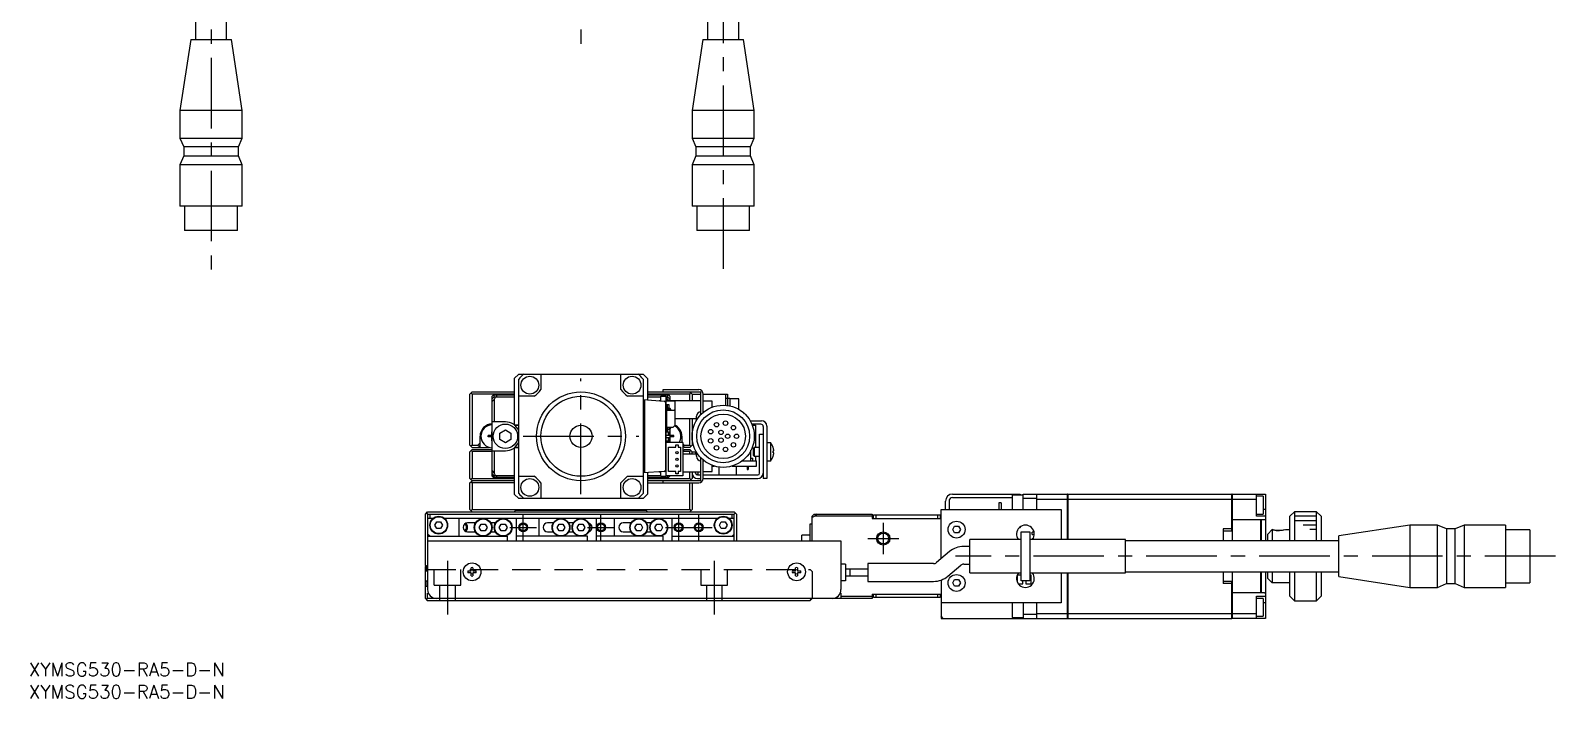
# Model space of a CAD drawing. Extents: x -2 to 723, y -8 to 429.
# Drawn here: x 0.4 to 343.5, y -8 to 142.3 of the extents above; entities that cross this region are included whole.
import ezdxf

# ---------------------------------------------------------------- set-up
doc = ezdxf.new("R2010")
doc.units = 0
doc.header["$LTSCALE"] = 0.5
doc.linetypes.add('CENTER', pattern=[50.8, 31.75, -6.35, 6.35, -6.35])
doc.linetypes.add('DASHED', pattern=[19.05, 12.7, -6.35])
for name, color, linetype in [('MSM_CENTER', 1, 'CENTER'), ('MSM_CONTINUOUS', 7, 'CONTINUOUS'), ('MSM_DASHED', 4, 'DASHED'), ('MSM_NARROW', 5, 'CONTINUOUS'), ('MSM_PART_NUMBER', 7, 'CONTINUOUS')]:
    doc.layers.add(name, color=color, linetype=linetype)
doc.styles.get("Standard").update_dxf_attribs({"font": 'txt.shx', "height": 1, "bigfont": 'bigfont.shx'})

# ---------------------------------------------------------------- blocks, each defined once
blk = doc.blocks.new('*U2')
at = {"layer": 'MSM_PART_NUMBER'}
blk.add_text('XYMSG530-RA5-D-N', height=3, dxfattribs=at).set_placement((0, -3))
blk = doc.blocks.new('*U3')
at = {"layer": 'MSM_PART_NUMBER'}
blk.add_text('XYMSG530-RA5-D-N', height=3, dxfattribs=at).set_placement((0, -8))

msp = doc.modelspace()

# ---------------------------------------------------------------- linework, layer by layer
at = {"layer": 'MSM_CENTER'}
for p, q in [((156.23, 231.55), (156.23, 86.55)), ((41, 161.55), (41, 86.55)), ((124.23, 161.55), (124.23, 136.55)), ((124.23, 38), (124.23, 64)), ((111.23, 51), (137.23, 51)), ((111.23, 27.5), (111.23, 33.5)), ((128.73, 27.5), (128.73, 33.5)), ((146.23, 27.5), (146.23, 33.5)), ((150.73, 27.5), (150.73, 33.5)), ((192.23, 31.5), (192.23, 24.5)), ((108.23, 30.5), (114.23, 30.5)), ((125.73, 30.5), (131.73, 30.5)), ((143.23, 30.5), (153.73, 30.5)), ((188.73, 28), (195.73, 28)), ((94.23, 22.94), (94.23, 10.91)), ((154.23, 22.94), (154.23, 10.91)), ((343.48, 24), (208.48, 24))]:
    msp.add_line(p, q, dxfattribs=at)
at = {"layer": 'MSM_CONTINUOUS'}
for p, q in [((152.73, 188.3), (152.73, 140.3)), ((159.73, 140.3), (159.73, 188.3)), ((37.5, 144.3), (37.5, 140.3)), ((44.5, 140.3), (44.5, 144.3)), ((36.43, 140.3), (34, 124.3)), ((36.43, 140.3), (45.57, 140.3)), ((48, 124.3), (45.57, 140.3)), ((151.66, 140.3), (149.23, 124.3)), ((151.66, 140.3), (160.8, 140.3)), ((163.23, 124.3), (160.8, 140.3)), ((48, 124.3), (34, 124.3)), ((34, 124.3), (34, 118.1)), ((48, 118.1), (48, 124.3)), ((163.23, 124.3), (149.23, 124.3)), ((149.23, 124.3), (149.23, 118.1)), ((163.23, 118.1), (163.23, 124.3)), ((34, 118.1), (48, 118.1)), ((34, 118.1), (34.85, 116.1)), ((47.15, 116.1), (48, 118.1)), ((149.23, 118.1), (163.23, 118.1)), ((149.23, 118.1), (150.08, 116.1)), ((162.38, 116.1), (163.23, 118.1)), ((34.85, 114.1), (34, 112.1)), ((47.15, 116.1), (34.85, 116.1)), ((34.85, 116.1), (34.85, 114.1)), ((34.85, 114.1), (47.15, 114.1)), ((47.15, 114.1), (47.15, 116.1)), ((48, 112.1), (47.15, 114.1)), ((150.08, 114.1), (149.23, 112.1)), ((162.38, 116.1), (150.08, 116.1)), ((150.08, 116.1), (150.08, 114.1)), ((150.08, 114.1), (162.38, 114.1)), ((162.38, 114.1), (162.38, 116.1)), ((163.23, 112.1), (162.38, 114.1)), ((48, 112.1), (34, 112.1)), ((34, 112.1), (34, 102.8)), ((48, 102.8), (48, 112.1)), ((163.23, 112.1), (149.23, 112.1)), ((149.23, 112.1), (149.23, 102.8)), ((163.23, 102.8), (163.23, 112.1)), ((48, 102.8), (34, 102.8)), ((35.05, 102.8), (35.05, 97.3)), ((46.95, 97.3), (46.95, 102.8)), ((163.23, 102.8), (149.23, 102.8)), ((150.28, 102.8), (150.28, 97.3)), ((162.18, 97.3), (162.18, 102.8)), ((46.95, 97.3), (35.05, 97.3)), ((162.18, 97.3), (150.28, 97.3)), ((110.23, 65), (109.23, 64)), ((109.23, 64), (109.23, 53.6)), ((110.23, 65), (138.23, 65)), ((110.23, 38.15), (110.23, 63.85)), ((115.23, 65), (115.23, 61.5)), ((133.23, 61.5), (133.23, 65)), ((139.23, 64), (138.23, 65)), ((138.23, 63.85), (138.23, 38.15)), ((139.23, 64), (139.23, 59.18)), ((99.23, 60.5), (99.73, 61)), ((99.23, 49), (99.23, 60.5)), ((99.48, 60.75), (99.73, 60.5)), ((99.73, 61), (109.23, 61)), ((99.73, 60.5), (99.73, 49)), ((109.23, 60.5), (99.73, 60.5)), ((104.73, 60.5), (104.23, 60)), ((104.23, 42), (104.23, 60)), ((104.23, 59.4), (104.73, 59.9)), ((104.23, 59.5), (104.33, 59.5)), ((104.73, 59.29), (104.23, 58.79)), ((104.73, 59.9), (104.73, 60.3)), ((104.73, 60.3), (109.23, 60.3)), ((105.03, 59.9), (104.73, 59.29)), ((104.73, 59.9), (109.23, 59.9)), ((104.73, 59.29), (104.73, 54.25)), ((105.23, 60.3), (105.23, 59.9)), ((113.73, 60), (110.23, 60)), ((138.23, 60), (134.73, 60)), ((138.23, 59.25), (142.95, 58.92)), ((138.53, 59.23), (138.53, 42.77)), ((139.23, 61), (151.03, 61)), ((148.73, 60.5), (139.23, 60.5)), ((139.23, 60.3), (143.73, 60.3)), ((139.23, 59.9), (142.23, 59.9)), ((142.23, 59), (141.8, 59)), ((142.23, 58.97), (142.23, 60)), ((142.23, 60), (143.43, 60)), ((142.73, 61), (142.73, 61.5)), ((142.73, 61.5), (150.73, 61.5)), ((143.23, 60), (143.23, 60.3)), ((143.23, 58.62), (143.23, 43.38)), ((143.43, 42), (143.43, 60)), ((143.43, 59.9), (143.73, 59.9)), ((143.73, 59.29), (143.43, 59.89)), ((145.43, 58.9), (143.43, 58.9)), ((144.23, 60), (143.73, 60.5)), ((143.73, 60.3), (143.73, 59.9)), ((143.73, 59.9), (144.23, 59.4)), ((143.73, 58.9), (143.73, 59.29)), ((144.11, 58.9), (143.73, 59.29)), ((144.13, 59.5), (144.23, 59.5)), ((144.23, 60), (144.23, 58.9)), ((151.23, 59), (144.23, 59)), ((145.43, 55.1), (145.43, 58.9)), ((148.73, 61), (149.23, 60.5)), ((148.73, 60.5), (148.98, 60.75)), ((148.73, 59), (148.73, 60.5)), ((149.23, 60.5), (151.23, 60.5)), ((149.23, 60.5), (149.23, 59)), ((151.23, 55.9), (151.23, 60.8)), ((151.73, 56.36), (151.73, 60.5)), ((151.73, 60.5), (157.23, 60.5)), ((153.73, 58.9), (151.73, 58.9)), ((153.73, 57.54), (153.73, 58.9)), ((156.73, 60.5), (156.73, 57.98)), ((157.73, 59.5), (156.73, 59.5)), ((157.23, 60.5), (157.23, 57.93)), ((157.73, 59.5), (157.73, 57.84)), ((159.73, 59.4), (157.73, 59.4)), ((159.73, 57.06), (159.73, 59.4)), ((143.43, 58.18), (143.98, 58.18)), ((143.43, 57.95), (143.66, 57.95)), ((143.43, 57.7), (143.66, 57.7)), ((143.43, 57.64), (143.66, 57.64)), ((143.43, 57.22), (143.51, 57.22)), ((143.43, 55.22), (143.53, 55.22)), ((143.43, 55.1), (143.53, 55.1)), ((143.53, 53.1), (143.53, 56.8)), ((143.63, 56.9), (145.21, 56.9)), ((143.66, 57.44), (143.66, 57.95)), ((143.76, 57.34), (144.09, 57.34)), ((144.09, 57.11), (143.76, 57.11)), ((143.98, 58.18), (143.98, 57.34)), ((143.98, 57.11), (143.98, 56.9)), ((144.19, 56.9), (144.19, 57.01)), ((144.42, 56.9), (144.42, 57.01)), ((145.31, 56.8), (145.31, 53.42)), ((145.31, 55.1), (145.43, 55.1)), ((145.31, 55), (150.23, 55)), ((148.73, 49), (148.73, 55)), ((149.23, 55), (149.23, 49)), ((150.23, 54.61), (150.23, 55.5)), ((151.9, 56.5), (151.73, 56.5)), ((104.18, 52), (104.23, 52)), ((104.18, 51.21), (104.18, 52)), ((104.23, 51.46), (104.18, 51.47)), ((107.23, 54.25), (104.23, 54.25)), ((105.98, 51.72), (107.23, 52.44)), ((105.98, 50.28), (105.98, 51.72)), ((107.23, 52.44), (108.48, 51.72)), ((108.48, 51.72), (108.48, 50.28)), ((109.23, 53.6), (110.23, 53.6)), ((109.32, 53.49), (110.23, 53.49)), ((143.43, 54.25), (143.53, 54.25)), ((143.43, 53.69), (143.53, 53.69)), ((143.43, 52.5), (143.43, 52.5)), ((143.66, 52.27), (143.43, 52.27)), ((143.66, 52.2), (143.43, 52.2)), ((143.66, 51.95), (143.43, 51.95)), ((144.89, 53), (143.63, 53)), ((143.66, 52.5), (144.23, 52.5)), ((143.66, 51.95), (143.66, 52.46)), ((143.66, 52), (144.27, 52)), ((144.09, 52.79), (143.76, 52.79)), ((143.76, 52.56), (144.09, 52.56)), ((143.85, 53), (143.85, 52.79)), ((143.85, 52.56), (143.85, 52.5)), ((143.85, 52), (143.85, 51.25)), ((143.98, 53), (143.98, 52.79)), ((143.98, 52.56), (143.98, 52.5)), ((143.98, 52), (143.98, 51.25)), ((144.19, 52.89), (144.19, 53)), ((144.23, 52.59), (144.23, 49.58)), ((144.27, 51.47), (144.23, 51.46)), ((144.27, 51.21), (144.27, 52)), ((144.42, 52.89), (144.42, 53)), ((145.28, 53.35), (144.96, 53.03)), ((162.29, 54.5), (164.83, 54.5)), ((164.73, 53.7), (162.69, 53.7)), ((162.77, 53.5), (163.48, 53.5)), ((163.48, 53.5), (163.48, 48.5)), ((164.43, 51.5), (165.23, 51.5)), ((164.43, 42.7), (164.43, 51.5)), ((165.23, 53.2), (165.23, 41.5)), ((166.03, 53.3), (166.03, 41.5)), ((99.23, 49), (99.73, 48.5)), ((99.73, 49), (99.48, 48.75)), ((99.73, 49), (101.03, 49)), ((99.73, 48.5), (103.61, 48.5)), ((101.53, 49.5), (101.03, 49)), ((101.03, 49), (101.53, 48.65)), ((101.53, 48.5), (101.53, 51)), ((103.33, 50.86), (103.33, 51.15)), ((104.12, 51.15), (103.33, 51.15)), ((104.12, 50.86), (103.33, 50.86)), ((103.86, 51.15), (103.86, 50.86)), ((104.18, 50), (104.18, 50.8)), ((104.23, 50.54), (104.18, 50.53)), ((104.18, 50), (104.23, 50)), ((107.23, 49.56), (105.98, 50.28)), ((108.48, 50.28), (107.23, 49.56)), ((109.23, 48.4), (109.23, 38)), ((110.23, 48.4), (109.23, 48.4)), ((110.23, 48.51), (109.32, 48.51)), ((143.43, 51.25), (144.23, 51.25)), ((143.43, 50.75), (144.23, 50.75)), ((143.43, 50), (144.27, 50)), ((147.13, 49.58), (143.43, 49.58)), ((143.85, 50.75), (143.85, 50)), ((143.93, 48.58), (145.58, 48.58)), ((143.93, 43.08), (143.93, 48.58)), ((143.98, 50.75), (143.98, 50)), ((144.27, 50.53), (144.23, 50.54)), ((144.27, 50), (144.27, 50.8)), ((145.13, 51.15), (144.33, 51.15)), ((145.13, 50.86), (144.33, 50.86)), ((144.6, 50.86), (144.6, 51.15)), ((145.13, 50.86), (145.13, 51.15)), ((145.58, 49.08), (146.08, 49.08)), ((145.58, 48.58), (145.58, 49.08)), ((146.08, 49.08), (146.08, 48.58)), ((146.08, 48.58), (146.63, 48.58)), ((146.63, 48.58), (146.63, 43.08)), ((146.93, 51), (146.93, 49.58)), ((147.13, 49.58), (147.13, 42.08)), ((147.43, 49), (147.13, 49.3)), ((147.13, 48.79), (147.43, 49)), ((147.43, 49), (148.73, 49)), ((148.73, 48.5), (147.49, 48.5)), ((148.98, 48.75), (148.73, 49)), ((149.23, 49), (148.73, 48.5)), ((163.23, 48.5), (163.03, 48.3)), ((163.03, 46.7), (163.03, 48.3)), ((163.23, 48.5), (163.23, 46.5)), ((164.43, 48.5), (163.23, 48.5)), ((166.92, 49.5), (166.03, 49.5)), ((166.92, 45.5), (166.92, 49.5)), ((167.48, 48.43), (167.48, 48.45)), ((99.23, 47.5), (99.73, 48)), ((99.23, 41.5), (99.23, 47.5)), ((99.73, 47.6), (99.53, 47.8)), ((99.73, 48), (104.23, 48)), ((99.73, 47.6), (99.73, 41.5)), ((104.23, 47.6), (99.73, 47.6)), ((104.23, 47.75), (107.23, 47.75)), ((104.73, 47.75), (104.73, 42.71)), ((147.13, 47.8), (147.49, 48)), ((148.73, 47.6), (147.13, 47.6)), ((150.23, 47), (147.13, 47)), ((147.49, 48), (148.73, 48)), ((148.73, 48), (149.23, 47.5)), ((148.93, 47.8), (148.73, 47.6)), ((148.73, 47), (148.73, 47.6)), ((149.23, 47.5), (150.03, 47.5)), ((149.23, 47), (149.23, 47.5)), ((150.03, 47.5), (150.03, 47)), ((150.23, 46.5), (150.23, 47.39)), ((151.23, 41.2), (151.23, 46.1)), ((151.73, 41.5), (151.73, 45.64)), ((151.73, 45.5), (151.9, 45.5)), ((160.56, 45.5), (163.73, 45.5)), ((162.48, 45.5), (162.48, 47.85)), ((162.48, 46.05), (162.93, 46.05)), ((162.93, 45.5), (162.93, 46.05)), ((163.03, 46.7), (163.23, 46.5)), ((163.23, 46.5), (164.43, 46.5)), ((163.48, 46.5), (163.48, 45.5)), ((163.73, 44.3), (163.73, 45.5)), ((166.03, 45.5), (166.92, 45.5)), ((167.48, 47.7), (167.61, 47.7)), ((167.48, 47.3), (167.48, 47.7)), ((167.61, 47.3), (167.48, 47.3)), ((167.48, 46.55), (167.48, 46.57)), ((99.73, 41), (99.23, 41.5)), ((99.73, 41.5), (99.48, 41.25)), ((99.73, 41.5), (109.23, 41.5)), ((104.23, 43.21), (104.73, 42.71)), ((104.73, 42.1), (104.23, 42.6)), ((104.23, 42.5), (104.33, 42.5)), ((104.23, 42), (104.73, 41.5)), ((104.73, 42.71), (105.03, 42.1)), ((104.73, 41.7), (104.73, 42.1)), ((109.23, 42.1), (104.73, 42.1)), ((109.23, 41.7), (104.73, 41.7)), ((105.23, 42.1), (105.23, 41.7)), ((110.23, 42), (113.73, 42)), ((134.73, 42), (138.23, 42)), ((142.95, 43.08), (138.23, 42.75)), ((139.23, 42.82), (139.23, 38)), ((142.23, 42.1), (139.23, 42.1)), ((143.73, 41.7), (139.23, 41.7)), ((139.23, 41.5), (148.73, 41.5)), ((141.8, 43), (142.23, 43)), ((142.23, 42), (142.23, 43.03)), ((142.23, 42), (143.43, 42)), ((143.23, 41.7), (143.23, 42)), ((147.13, 42.08), (143.43, 42.08)), ((143.73, 42.08), (143.73, 41.7)), ((143.73, 41.5), (144.23, 42)), ((145.58, 43.08), (143.93, 43.08)), ((144.23, 42), (144.23, 42.08)), ((145.58, 42.58), (145.58, 43.08)), ((146.08, 42.58), (145.58, 42.58)), ((146.08, 43.08), (146.08, 42.58)), ((146.63, 43.08), (146.08, 43.08)), ((147.13, 43), (151.23, 43)), ((148.73, 41.5), (148.73, 43)), ((148.98, 41.25), (148.73, 41.5)), ((149.23, 41.5), (148.73, 41)), ((149.23, 43), (149.23, 41.5)), ((150.03, 42.7), (150.03, 43)), ((150.08, 42.5), (150.53, 42.5)), ((150.43, 42.3), (151.23, 42.3)), ((150.43, 41.5), (151.23, 41.5)), ((150.53, 43), (150.53, 42.5)), ((151.73, 43.1), (153.73, 43.1)), ((151.73, 42.3), (164.03, 42.3)), ((151.73, 41.5), (164.03, 41.5)), ((153.73, 43.1), (153.73, 44.46)), ((153.73, 44.3), (154.2, 44.3)), ((155.23, 44.07), (155.23, 42.3)), ((158.25, 44.3), (163.73, 44.3)), ((159.23, 42.3), (159.23, 44.3)), ((161.6, 44.3), (161.6, 43.5)), ((161.6, 43.5), (161.85, 43.5)), ((161.85, 44.3), (161.85, 43.5)), ((166.03, 41.5), (165.23, 41.5)), ((99.23, 40.5), (99.73, 41)), ((99.23, 34.5), (99.23, 40.5)), ((99.48, 40.75), (99.73, 40.5)), ((109.23, 41), (99.73, 41)), ((99.73, 40.5), (99.73, 34.5)), ((109.23, 40.5), (99.73, 40.5)), ((109.23, 38), (110.23, 37)), ((115.23, 40.5), (115.23, 37)), ((133.23, 37), (133.23, 40.5)), ((138.23, 37), (139.23, 38)), ((151.03, 41), (139.23, 41)), ((139.23, 40.5), (150.73, 40.5)), ((142.73, 40.5), (142.73, 41)), ((148.73, 34.5), (148.73, 40.5)), ((149.23, 40.5), (149.23, 34.5)), ((207.83, 38), (223.03, 38)), ((223.73, 37.75), (221.23, 37.75)), ((221.23, 37.75), (221.23, 34.5)), ((222.53, 37.75), (222.53, 38)), ((223.03, 38), (223.03, 37.75)), ((223.73, 38), (233.68, 38)), ((223.73, 34.5), (223.73, 38)), ((226.73, 38), (226.73, 34.5)), ((233.68, 27.75), (233.68, 38)), ((233.73, 37.99), (233.68, 37.99)), ((233.73, 38), (270.68, 38)), ((233.73, 38), (233.73, 27.75)), ((270.68, 29.65), (270.68, 38)), ((270.73, 37.99), (270.68, 37.99)), ((270.73, 38), (278.23, 38)), ((270.73, 38), (270.73, 27.5)), ((276.23, 33), (276.23, 38)), ((278.23, 38), (278.23, 27.5)), ((99.73, 34), (99.23, 34.5)), ((99.48, 34.25), (99.73, 34.5)), ((99.73, 34.5), (148.73, 34.5)), ((138.23, 37), (110.23, 37)), ((148.73, 34.5), (148.98, 34.25)), ((148.73, 34), (149.23, 34.5)), ((205.23, 34.5), (232.23, 34.5)), ((205.23, 23.44), (205.23, 34.5)), ((206.23, 34.5), (206.23, 36.4)), ((207.03, 36.4), (207.03, 34.5)), ((207.83, 37.2), (221.23, 37.2)), ((218.23, 36), (218.23, 34.5)), ((218.73, 36), (218.23, 36)), ((218.73, 36), (218.73, 34.5)), ((226.73, 37), (223.73, 37)), ((226.73, 36.85), (233.68, 36.85)), ((232.23, 34.5), (232.23, 27.75)), ((233.73, 36.84), (233.68, 36.84)), ((233.73, 36.85), (270.68, 36.85)), ((270.73, 36.84), (270.68, 36.84)), ((270.73, 36.85), (276.23, 36.85)), ((277.73, 37.5), (276.23, 37.5)), ((277.73, 37.5), (277.73, 33.5)), ((278.23, 34.5), (277.73, 34.5)), ((89.23, 33.5), (89.73, 34)), ((89.23, 22), (89.23, 33.5)), ((89.48, 33.75), (89.73, 33.5)), ((89.73, 34), (158.73, 34)), ((89.73, 33.5), (89.73, 16.5)), ((89.73, 33.5), (158.73, 33.5)), ((90.9, 32.5), (89.73, 32.5)), ((90.23, 33.5), (90.23, 32.5)), ((91.36, 31), (91.79, 31.75)), ((91.79, 30.25), (91.36, 31)), ((91.79, 31.75), (92.66, 31.75)), ((92.66, 31.75), (93.09, 31)), ((93.09, 31), (92.66, 30.25)), ((154.9, 32.5), (93.55, 32.5)), ((96.73, 32.5), (96.73, 28.5)), ((100.49, 31.5), (98.73, 31.5)), ((101.36, 30.5), (101.79, 31.25)), ((101.79, 31.25), (102.66, 31.25)), ((102.66, 31.25), (103.09, 30.5)), ((104.99, 31.5), (103.96, 31.5)), ((105.86, 30.5), (106.29, 31.25)), ((106.29, 31.25), (107.16, 31.25)), ((107.16, 31.25), (107.59, 30.5)), ((109.23, 34), (109.53, 34.3)), ((138.93, 34.3), (109.53, 34.3)), ((109.73, 27.5), (109.73, 32.5)), ((114.73, 32.5), (114.73, 28.5)), ((117.99, 31.5), (116.73, 31.5)), ((118.86, 30.5), (119.29, 31.25)), ((119.29, 31.25), (120.16, 31.25)), ((120.16, 31.25), (120.59, 30.5)), ((122.49, 31.5), (121.46, 31.5)), ((123.36, 30.5), (123.79, 31.25)), ((123.79, 31.25), (124.66, 31.25)), ((124.66, 31.25), (125.09, 30.5)), ((127.73, 27.5), (127.73, 32.5)), ((131.73, 32.5), (131.73, 28.5)), ((135.49, 31.5), (133.73, 31.5)), ((136.36, 30.5), (136.79, 31.25)), ((136.79, 31.25), (137.66, 31.25)), ((137.66, 31.25), (138.09, 30.5)), ((138.93, 34.3), (139.23, 34)), ((139.99, 31.5), (138.96, 31.5)), ((140.86, 30.5), (141.29, 31.25)), ((141.29, 31.25), (142.16, 31.25)), ((142.16, 31.25), (142.59, 30.5)), ((144.73, 27.5), (144.73, 32.5)), ((155.36, 31), (155.79, 31.75)), ((155.79, 30.25), (155.36, 31)), ((155.79, 31.75), (156.66, 31.75)), ((156.66, 31.75), (157.09, 31)), ((157.09, 31), (156.66, 30.25)), ((158.73, 32.5), (157.55, 32.5)), ((158.23, 32.5), (158.23, 33.5)), ((158.73, 34), (159.23, 33.5)), ((158.73, 33.5), (158.98, 33.75)), ((158.73, 27.5), (158.73, 33.5)), ((159.23, 33.5), (159.23, 27.5)), ((176.23, 31.25), (175.73, 31.25)), ((175.73, 31.25), (175.73, 27.5)), ((176.23, 33), (176.73, 33.5)), ((176.84, 33), (176.23, 32.69)), ((176.23, 27.5), (176.23, 33)), ((176.73, 33.5), (189.73, 33.5)), ((177.34, 33.5), (176.84, 33)), ((189.73, 33), (176.84, 33)), ((189.73, 33.5), (189.73, 32.5)), ((189.73, 32.5), (205.23, 32.5)), ((190.03, 32.5), (190.03, 33.3)), ((190.03, 33.3), (205.23, 33.3)), ((190.53, 33.3), (190.53, 32.5)), ((204.53, 32.5), (204.53, 33.3)), ((205.03, 33.3), (205.03, 32.5)), ((270.73, 32.25), (277.18, 32.25)), ((276.23, 33.5), (277.73, 33.5)), ((278.23, 33), (276.23, 33)), ((277.18, 27.5), (277.18, 32.25)), ((277.23, 32.2), (277.18, 32.2)), ((277.23, 32.25), (278.03, 32.25)), ((277.23, 32.25), (277.23, 27.5)), ((278.03, 32.23), (278.03, 32.25)), ((278.23, 32.23), (278.03, 32.23)), ((284.73, 34), (283.73, 33)), ((283.73, 27.5), (283.73, 33)), ((284.73, 34), (284.73, 27.5)), ((289.73, 34), (284.73, 34)), ((289.73, 27.5), (289.73, 34)), ((290.73, 33), (289.73, 34)), ((290.73, 33), (290.73, 27.5)), ((310.73, 31), (294.73, 28.57)), ((310.73, 31), (310.73, 17)), ((316.93, 31), (310.73, 31)), ((316.93, 17), (316.93, 31)), ((318.93, 30.15), (316.93, 31)), ((322.93, 31), (320.93, 30.15)), ((322.93, 31), (322.93, 17)), ((332.23, 31), (322.93, 31)), ((332.23, 31), (332.23, 17)), ((90.23, 28.5), (89.73, 29)), ((89.73, 28.5), (107.73, 28.5)), ((89.73, 27.5), (182.73, 27.5)), ((92.66, 30.25), (91.79, 30.25)), ((98.73, 29.5), (100.49, 29.5)), ((101.79, 29.75), (101.36, 30.5)), ((102.66, 29.75), (101.79, 29.75)), ((103.09, 30.5), (102.66, 29.75)), ((103.96, 29.5), (104.99, 29.5)), ((106.29, 29.75), (105.86, 30.5)), ((107.16, 29.75), (106.29, 29.75)), ((107.59, 30.5), (107.16, 29.75)), ((107.73, 27.5), (107.73, 28.5)), ((125.73, 28.5), (109.73, 28.5)), ((116.73, 29.5), (117.99, 29.5)), ((119.29, 29.75), (118.86, 30.5)), ((120.16, 29.75), (119.29, 29.75)), ((120.59, 30.5), (120.16, 29.75)), ((121.46, 29.5), (122.49, 29.5)), ((123.79, 29.75), (123.36, 30.5)), ((124.66, 29.75), (123.79, 29.75)), ((125.09, 30.5), (124.66, 29.75)), ((125.73, 27.5), (125.73, 28.5)), ((142.73, 28.5), (127.73, 28.5)), ((133.73, 29.5), (135.49, 29.5)), ((136.79, 29.75), (136.36, 30.5)), ((137.66, 29.75), (136.79, 29.75)), ((138.09, 30.5), (137.66, 29.75)), ((138.96, 29.5), (139.99, 29.5)), ((141.29, 29.75), (140.86, 30.5)), ((142.16, 29.75), (141.29, 29.75)), ((142.59, 30.5), (142.16, 29.75)), ((142.73, 27.5), (142.73, 28.5)), ((144.73, 28.5), (158.73, 28.5)), ((156.66, 30.25), (155.79, 30.25)), ((158.73, 29), (158.23, 28.5)), ((173.93, 27.5), (173.93, 28.75)), ((175.73, 28.75), (173.93, 28.75)), ((182.73, 27.5), (182.73, 16.5)), ((207.86, 30), (208.29, 30.75)), ((208.29, 29.25), (207.86, 30)), ((208.29, 30.75), (209.16, 30.75)), ((209.16, 29.25), (208.29, 29.25)), ((209.16, 30.75), (209.59, 30)), ((209.59, 30), (209.16, 29.25)), ((211.73, 20.25), (211.73, 27.75)), ((223.23, 27.75), (211.73, 27.75)), ((223.23, 29.5), (225.23, 29.5)), ((223.23, 18.5), (223.23, 29.5)), ((225.23, 29.5), (225.23, 18.5)), ((246.73, 27.75), (225.23, 27.75)), ((226.18, 29.43), (225.73, 29.43)), ((225.73, 28.93), (225.73, 29.43)), ((225.73, 28.93), (226.23, 28.93)), ((225.73, 27.75), (225.73, 27.93)), ((225.91, 27.93), (225.73, 27.93)), ((246.73, 20.25), (246.73, 27.75)), ((294.73, 27.5), (246.73, 27.5)), ((270.68, 30.15), (268.73, 30.15)), ((268.73, 30.15), (268.73, 27.5)), ((270.73, 29.65), (268.73, 29.65)), ((279.73, 30), (278.73, 29)), ((278.73, 27.5), (278.73, 29)), ((279.73, 30), (279.73, 27.5)), ((282.73, 30), (283.73, 30)), ((294.73, 19.43), (294.73, 28.57)), ((318.93, 30.15), (318.93, 17.85)), ((320.93, 30.15), (318.93, 30.15)), ((320.93, 17.85), (320.93, 30.15)), ((337.73, 29.95), (332.23, 29.95)), ((337.73, 29.95), (337.73, 18.05)), ((207.13, 25.04), (204.2, 22.58)), ((211.73, 26.21), (210.34, 26.21)), ((89.73, 21.5), (89.23, 22)), ((89.23, 21.7), (89.33, 21.8)), ((89.23, 14.5), (89.23, 21.7)), ((89.73, 21.2), (89.23, 21.2)), ((89.23, 21), (89.73, 20.5)), ((89.23, 21), (89.73, 21)), ((89.33, 21.7), (89.33, 21.9)), ((89.73, 22), (89.48, 21.75)), ((89.63, 21.4), (89.73, 21.4)), ((98.8, 20.7), (99.53, 20.7)), ((99.53, 20.7), (99.53, 21.43)), ((99.93, 21.43), (99.93, 20.7)), ((99.93, 20.7), (100.66, 20.7)), ((171.8, 20.7), (172.53, 20.7)), ((172.53, 20.7), (172.53, 21.43)), ((172.93, 21.43), (172.93, 20.7)), ((172.93, 20.7), (173.66, 20.7)), ((183.73, 22.2), (182.73, 22.2)), ((183.73, 22.2), (183.73, 18.5)), ((188.73, 21.1), (183.73, 21.1)), ((184.73, 21.1), (184.73, 19.6)), ((203.56, 22.35), (188.73, 22.35)), ((188.73, 22.35), (188.73, 18.35)), ((206.77, 19.52), (209.7, 21.97)), ((210.34, 22.21), (211.73, 22.21)), ((89.43, 17.3), (89.43, 18.5)), ((89.43, 18.5), (89.73, 18.5)), ((89.43, 17.3), (89.73, 17.3)), ((99.53, 20.3), (98.8, 20.3)), ((99.53, 19.57), (99.53, 20.3)), ((99.93, 20.3), (99.93, 19.57)), ((100.66, 20.3), (99.93, 20.3)), ((172.53, 20.3), (171.8, 20.3)), ((172.53, 19.57), (172.53, 20.3)), ((172.93, 20.3), (172.93, 19.57)), ((173.66, 20.3), (172.93, 20.3)), ((183.73, 18.5), (182.73, 18.5)), ((183.73, 19.6), (188.73, 19.6)), ((188.73, 18.35), (203.56, 18.35)), ((205.23, 18.64), (205.23, 10)), ((207.86, 18), (208.29, 18.75)), ((208.29, 17.25), (207.86, 18)), ((208.29, 18.75), (209.16, 18.75)), ((209.16, 17.25), (208.29, 17.25)), ((209.16, 18.75), (209.59, 18)), ((209.59, 18), (209.16, 17.25)), ((211.73, 20.25), (223.23, 20.25)), ((223.23, 19.78), (222.39, 19.78)), ((222.39, 19.78), (222.39, 18.2)), ((222.64, 17.78), (223.64, 17.78)), ((225.23, 18.5), (223.23, 18.5)), ((223.64, 17.78), (223.64, 18.5)), ((224.3, 18.5), (224.3, 17.78)), ((224.3, 17.78), (225.55, 17.78)), ((225.23, 20.25), (246.73, 20.25)), ((225.55, 19.78), (225.23, 19.78)), ((225.55, 17.78), (225.55, 19.78)), ((232.23, 20.25), (232.23, 13.5)), ((233.68, 10), (233.68, 20.25)), ((233.73, 20.25), (233.73, 10)), ((246.73, 20.5), (294.73, 20.5)), ((268.73, 20.5), (268.73, 17.85)), ((270.73, 18.35), (268.73, 18.35)), ((270.68, 17.85), (268.73, 17.85)), ((270.68, 10), (270.68, 18.35)), ((270.73, 20.5), (270.73, 10)), ((277.18, 15.75), (277.18, 20.5)), ((277.23, 20.5), (277.23, 15.75)), ((278.23, 20.5), (278.23, 10)), ((278.73, 19), (278.73, 20.5)), ((278.73, 19), (279.73, 18)), ((279.73, 20.5), (279.73, 18)), ((283.73, 18), (279.73, 18)), ((283.73, 15), (283.73, 20.5)), ((284.73, 20.5), (284.73, 14)), ((289.73, 14), (289.73, 20.5)), ((290.73, 20.5), (290.73, 15)), ((294.73, 19.43), (310.73, 17)), ((316.93, 17), (318.93, 17.85)), ((318.93, 17.85), (320.93, 17.85)), ((320.93, 17.85), (322.93, 17)), ((332.23, 18.05), (337.73, 18.05)), ((89.23, 14.5), (89.73, 14)), ((89.73, 14.5), (89.48, 14.25)), ((89.73, 14.5), (89.73, 15.7)), ((189.73, 14.5), (89.73, 14.5)), ((175.73, 14), (89.73, 14)), ((175.98, 14.25), (175.73, 14.5)), ((176.23, 14.5), (175.73, 14)), ((182.73, 15.7), (182.73, 14.5)), ((182.73, 15), (189.73, 15)), ((189.73, 15.5), (205.23, 15.5)), ((189.73, 15.5), (189.73, 14.5)), ((190.03, 14.7), (190.03, 15.5)), ((205.03, 14.7), (190.03, 14.7)), ((190.53, 15.5), (190.53, 14.7)), ((204.53, 14.7), (204.53, 15.5)), ((205.03, 15.5), (205.03, 14.7)), ((277.18, 15.75), (270.73, 15.75)), ((276.23, 15), (278.23, 15)), ((276.23, 10), (276.23, 15)), ((277.73, 14.5), (276.23, 14.5)), ((277.23, 15.8), (277.18, 15.8)), ((278.03, 15.75), (277.23, 15.75)), ((277.73, 14.5), (277.73, 10.5)), ((278.03, 15.77), (278.23, 15.77)), ((278.03, 15.75), (278.03, 15.77)), ((283.73, 15), (284.73, 14)), ((284.73, 14), (289.73, 14)), ((289.73, 14), (290.73, 15)), ((310.73, 17), (316.93, 17)), ((322.93, 17), (332.23, 17)), ((232.23, 13.5), (205.23, 13.5)), ((205.73, 10), (205.23, 10.5)), ((221.23, 13.5), (221.23, 10.25)), ((223.73, 13.5), (223.73, 10)), ((223.73, 11), (226.73, 11)), ((226.73, 13.5), (226.73, 10)), ((226.73, 11.15), (233.68, 11.15)), ((233.73, 11.16), (233.68, 11.16)), ((233.73, 11.15), (270.68, 11.15)), ((270.73, 11.16), (270.68, 11.16)), ((270.73, 11.15), (276.23, 11.15)), ((276.23, 10.5), (277.73, 10.5)), ((278.23, 13.5), (277.73, 13.5)), ((205.23, 10), (233.68, 10)), ((221.23, 10.25), (223.73, 10.25)), ((233.73, 10.01), (233.68, 10.01)), ((233.73, 10), (270.68, 10)), ((270.73, 10.01), (270.68, 10.01)), ((278.23, 10), (270.73, 10))]:
    msp.add_line(p, q, dxfattribs=at)
for centre, radius in [((112.73, 62.5), 2), ((135.73, 62.5), 2), ((124.23, 51), 10), ((124.23, 51), 9), ((156.23, 51), 7), ((156.23, 51), 5.95), ((156.23, 51), 5), ((107.23, 51), 2.75), ((124.23, 51), 2.5), ((153.41, 52.03), 0.5), ((154.73, 53.6), 0.5), ((155.73, 51.87), 0.5), ((156.75, 53.95), 0.5), ((157.23, 51), 0.5), ((158.53, 52.93), 0.5), ((159.23, 51), 0.5), ((153.41, 49.97), 0.5), ((154.73, 48.4), 0.5), ((155.73, 50.13), 0.5), ((156.75, 48.05), 0.5), ((158.53, 49.07), 0.5), ((145.83, 47.33), 0.25), ((145.83, 45.83), 0.25), ((112.73, 39.5), 2), ((135.73, 39.5), 2), ((145.83, 44.33), 0.25), ((92.23, 31), 2), ((92.23, 31), 1.9), ((102.23, 30.5), 2), ((102.23, 30.5), 1.9), ((106.73, 30.5), 2), ((106.73, 30.5), 1.9), ((111.23, 30.5), 0.783), ((119.73, 30.5), 2), ((119.73, 30.5), 1.9), ((124.23, 30.5), 2), ((124.23, 30.5), 1.9), ((128.73, 30.5), 0.783), ((137.23, 30.5), 2), ((137.23, 30.5), 1.9), ((141.73, 30.5), 2), ((141.73, 30.5), 1.9), ((146.23, 30.5), 0.783), ((150.73, 30.5), 0.783), ((156.23, 31), 2), ((156.23, 31), 1.9), ((208.73, 30), 1.9), ((192.23, 28), 1.23), ((99.73, 20.5), 2), ((172.73, 20.5), 2), ((208.73, 18), 1.9)]:
    msp.add_circle(centre, radius, dxfattribs=at)
for centre, radius, start, end in [((124.23, 51), 19, 132.5369, 137.4631), ((124.23, 51), 19, 42.5369, 47.4631), ((101.06, 74.16), 19, 311.7998, 318.2002), ((147.39, 74.16), 19, 221.7998, 228.2002), ((142.93, 58.62), 0.3, 0, 86), ((150.73, 60.5), 1, 0, 90), ((151.03, 60.8), 0.2, 0, 90), ((143.76, 57.44), 0.33, 180, 270), ((143.63, 56.8), 0.1, 90, 180), ((143.76, 57.44), 0.1, 180, 270), ((144.09, 57.01), 0.33, 0, 90), ((144.09, 57.01), 0.1, 0, 90), ((145.21, 56.8), 0.1, 0, 90), ((151.23, 55.5), 1, 90, 180), ((160.23, 55.5), 1, 35.7317, 61.0012), ((104.33, 51), 2.8, 92.0467, 180), ((104.33, 51), 2.6, 92.2042, 267.7958), ((107.23, 51), 3.25, 22.6042, 90), ((143.76, 52.46), 0.33, 90, 180), ((143.63, 53.1), 0.1, 180, 270), ((143.76, 52.46), 0.1, 90, 180), ((144.09, 52.89), 0.33, 270, 0), ((144.09, 52.89), 0.1, 270, 0), ((144.89, 53.1), 0.1, 270, 315), ((144.13, 51), 2.6, 326.7648, 64.089), ((145.21, 53.42), 0.1, 315, 0), ((144.13, 51), 2.8, 0, 65.0752), ((164.73, 53.2), 0.5, 0, 90), ((164.83, 53.3), 1.2, 0, 90), ((104.12, 51.21), 0.06, 270, 0), ((104.12, 50.8), 0.06, 0, 90), ((107.23, 51), 3.25, 270, 336.8989), ((144.33, 51.21), 0.06, 180, 270), ((144.33, 50.8), 0.06, 90, 180), ((146.83, 47.75), 1, 48.5904, 72.5424), ((164.43, 47.5), 3.2, 17.27, 38.6822), ((164.43, 47.5), 3.19, 3.5903, 16.9053), ((151.23, 46.5), 1, 180, 270), ((160.23, 46.5), 1, 298.9988, 324.2683), ((164.43, 47.5), 3.2, 321.3178, 342.73), ((164.43, 47.5), 3.19, 343.0947, 356.4097), ((101.06, 27.84), 19, 41.7998, 48.2002), ((147.39, 27.84), 19, 131.7998, 138.2002), ((142.93, 43.38), 0.3, 274, 0), ((150.43, 42.7), 1.2, 180, 270), ((150.43, 42.7), 0.4, 180, 270), ((150.73, 41.5), 1, 270, 0), ((151.03, 41.2), 0.2, 270, 0), ((164.03, 42.7), 1.2, 270, 0), ((164.03, 42.7), 0.4, 270, 0), ((124.23, 51), 19, 222.5369, 227.4631), ((124.23, 51), 19, 312.5369, 317.4631), ((207.83, 36.4), 1.6, 90, 180), ((207.83, 36.4), 0.8, 90, 180), ((98.73, 30.5), 1, 90, 270), ((97.73, 30.5), 0.783, 293.0634, 66.9366), ((116.73, 30.5), 1, 90, 270), ((125.73, 30.5), 1, 284.4775, 75.5225), ((133.73, 30.5), 1, 90, 270), ((224.23, 29), 2, 321.3178, 218.6822), ((222.93, 30.67), 0.2, 255.0744, 0.8063), ((281.23, 35.87), 6, 257.9755, 282.0245), ((210.34, 21.21), 5, 90, 130), ((89.63, 21.7), 0.3, 180, 270), ((99.73, 20.5), 0.95, 167.8468, 192.1532), ((99.73, 20.5), 0.435, 152.6335, 207.3665), ((99.73, 20.5), 0.95, 77.8468, 102.1532), ((99.73, 20.5), 0.435, 62.6335, 117.3665), ((99.73, 20.5), 0.435, 332.6335, 27.3665), ((99.73, 20.5), 0.95, 347.8468, 12.1532), ((172.73, 20.5), 0.95, 167.8468, 192.1532), ((172.73, 20.5), 0.435, 152.6335, 207.3665), ((172.73, 20.5), 0.95, 77.8468, 102.1532), ((172.73, 20.5), 0.435, 62.6335, 117.3665), ((172.73, 20.5), 0.435, 332.6335, 27.3665), ((172.73, 20.5), 0.95, 347.8468, 12.1532), ((203.56, 23.35), 1, 270, 310), ((210.34, 21.21), 1, 90, 130), ((99.73, 20.5), 0.435, 242.6335, 297.3665), ((99.73, 20.5), 0.95, 257.8468, 282.1532), ((172.73, 20.5), 0.435, 242.6335, 297.3665), ((172.73, 20.5), 0.95, 257.8468, 282.1532), ((203.56, 23.35), 5, 270, 310), ((224.23, 19), 2, 141.3178, 38.6822), ((91.73, 16.5), 2, 180, 270), ((180.73, 16.5), 2, 270, 0)]:
    msp.add_arc(centre, radius, start, end, dxfattribs=at)
at = {"layer": 'MSM_DASHED'}
for p, q in [((89.73, 21), (175.83, 21)), ((91.23, 17.5), (91.23, 21)), ((97.23, 17.5), (97.23, 21)), ((151.23, 21), (151.23, 17.5)), ((157.23, 17.5), (157.23, 21)), ((176.23, 20.6), (175.83, 21)), ((176.23, 20.6), (176.23, 14.5)), ((91.23, 17.5), (97.23, 17.5)), ((92.48, 14), (92.48, 17.5)), ((95.98, 14), (95.98, 17.5)), ((151.23, 17.5), (157.23, 17.5)), ((152.48, 17.5), (152.48, 14)), ((155.98, 14), (155.98, 17.5))]:
    msp.add_line(p, q, dxfattribs=at)
at = {"layer": 'MSM_NARROW'}
for p, q in [((289.73, 33), (284.73, 33)), ((289.73, 32), (284.73, 32)), ((289.73, 31), (286.73, 31)), ((279.97, 29.94), (279.73, 30)), ((289.73, 30), (288.23, 30))]:
    msp.add_line(p, q, dxfattribs=at)
for centre, radius in [((111.23, 30.5), 1), ((128.73, 30.5), 1), ((146.23, 30.5), 1), ((150.73, 30.5), 1), ((192.23, 28), 1.5)]:
    msp.add_circle(centre, radius, dxfattribs=at)
for centre, radius, start, end in [((97.73, 30.5), 1, 300, 60), ((281.23, 35.79), 5.98, 257.788, 284.5016)]:
    msp.add_arc(centre, radius, start, end, dxfattribs=at)

# ---------------------------------------------------------------- block references
at = {"layer": 'MSM_CONTINUOUS'}
for name in ['*U2', '*U3']:
    msp.add_blockref(name, (0, 0), dxfattribs=at)

doc.saveas('drawing.dxf')
